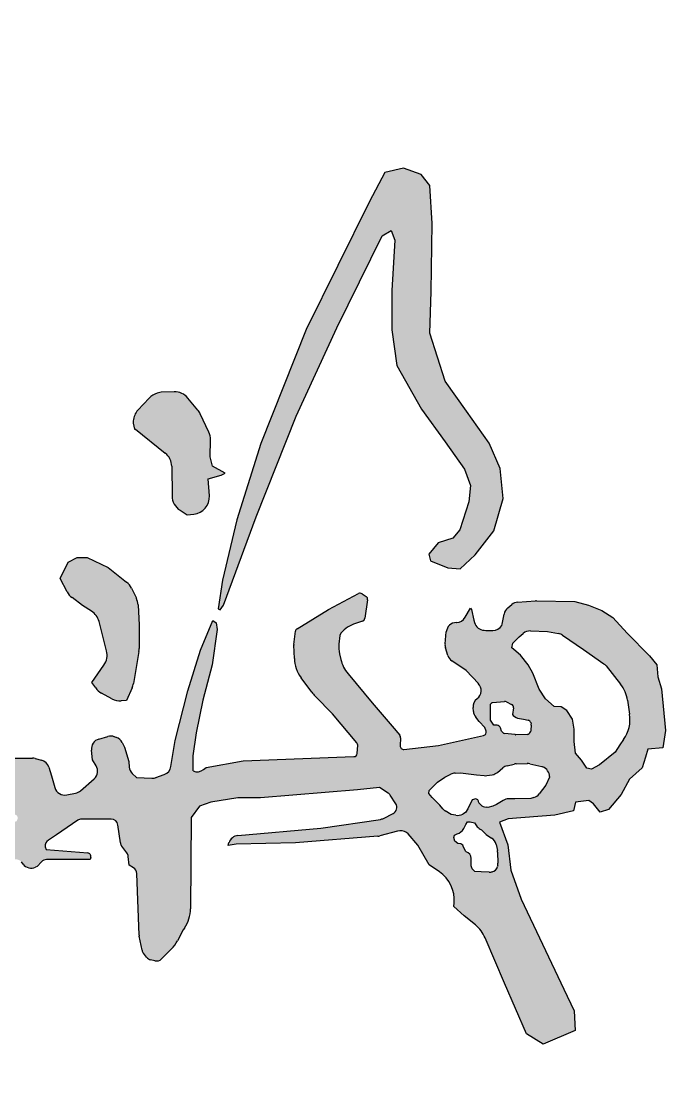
# Model space of a CAD drawing. Extents: x 4150464 to 4450492, y 483482 to 853422.
# Drawn here: x 4305419 to 4305816, y 840643 to 841300 of the extents above; entities that cross this region are included whole.
import ezdxf

# ---------------------------------------------------------------- set-up
doc = ezdxf.new("R2010")
doc.units = 0
doc.header["$LTSCALE"] = 1000
doc.header["$MEASUREMENT"] = 0
doc.layers.add('签名', color=7, linetype='Continuous')

msp = doc.modelspace()

# ---------------------------------------------------------------- hatches: boundary and pattern name
at = {"layer": '签名'}
h = msp.add_hatch(color=4, dxfattribs=at)
h.paths.add_polyline_path([(4305350.07, 841264.8), (4305363.62, 841262.98), (4305371.17, 841260.12), (4305377.43, 841256.74), (4305379.51, 841252.57), (4305380.03, 841247.63), (4305380.29, 841243.2), (4305380.29, 841242.16), (4305382.64, 841244.24), (4305386.02, 841249.45), (4305389.93, 841255.44), (4305388.37, 841262.2), (4305386.54, 841264.94, 0.161293), (4305376.01, 841273.16), (4305371.69, 841274.69), (4305355.02, 841279.64), (4305332.85, 841285.06, -0.055927), (4305328.4, 841286.69), (4305318.91, 841291.43, -0.036786), (4305316.23, 841293.03), (4305310.9, 841296.76, 0.116967), (4305301.78, 841300.37, 0.125161), (4305300.75, 841300.18), (4305295.27, 841297.67, 0.089225), (4305294.66, 841297.25, -0.045924), (4305294.95, 841297.49), (4305291.65, 841295.22, 0.195275), (4305290.77, 841293.89), (4305290.42, 841292.17, 0.293872), (4305291.26, 841290.03), (4305294.85, 841287.45), (4305298.49, 841286.15), (4305302.4, 841282.24), (4305303.73, 841272.94, 0.040442), (4305303.7, 841272.6, 0.74192), (4305307.59, 841271.42), (4305308.91, 841273.39), (4305314.64, 841275.22), (4305320.37, 841274.17), (4305324.8, 841271.05), (4305329.79, 841266.78, 0.146226), (4305330.9, 841266.29), (4305340.43, 841265.06)])
h.paths.add_polyline_path([(4305507.74, 841034.48, -0.224051), (4305511.7, 841026.33), (4305511.91, 841008.06, 0.252735), (4305516.81, 840999.24), (4305521.16, 840996.46), (4305525.34, 840996.87, 0.405395), (4305534.88, 841008.18), (4305534.15, 841018.66), (4305542.23, 841020.96), (4305544.54, 841022.12), (4305536.74, 841026.44), (4305535.3, 841032.21), (4305535.54, 841042.68, 0.116113), (4305534.53, 841047.45), (4305529.24, 841058.67, 0.062977), (4305527.81, 841060.92), (4305521.64, 841068.37, 0.230474), (4305513.17, 841072.21), (4305505.29, 841072), (4305502.79, 841071.34, 0.141943), (4305497.71, 841068.3), (4305490.89, 841060.97, 0.175293), (4305488.05, 841054.32), (4305487.98, 841052.97), (4305488.84, 841049.22), (4305489.42, 841049.22)])
h.paths.add_polyline_path([(4305490.95, 840941.04, 0.097987), (4305489.92, 840945.03), (4305486.92, 840951.28, 0.115547), (4305483.88, 840955.06), (4305472.53, 840963.91), (4305459.64, 840970.15), (4305453.49, 840970.26), (4305448, 840967.24), (4305443.01, 840957.26), (4305447.3, 840949.02, 0.112428), (4305450.35, 840945.43), (4305456.73, 840940.64), (4305462.33, 840937.08, -0.190711), (4305466.92, 840930.75), (4305471.57, 840912.6, -0.218827), (4305469.98, 840903.87), (4305462.55, 840893.28), (4305464.88, 840889.91, 0.115033), (4305468.46, 840886.67), (4305474.78, 840883.16, 0.14431), (4305480.65, 840881.85), (4305483.76, 840882.06), (4305487.35, 840889.94, 0.064737), (4305488.15, 840892.56), (4305491.51, 840912.34, 0.042109), (4305491.66, 840914.12), (4305491.66, 840928.59)])
h.paths.add_polyline_path([(4305391.75, 840688.09, 0.133698), (4305393.05, 840689.9), (4305395.35, 840696.05), (4305395.1, 840702.79), (4305395.1, 840705.36), (4305393.02, 840706.58), (4305388.36, 840706.82), (4305379.79, 840706.7), (4305375.83, 840707.08, -0.296761), (4305372.21, 840709.96), (4305371.33, 840712.58), (4305369.25, 840712.58), (4305367.32, 840709.59, -0.111035), (4305365.99, 840708.28), (4305363.25, 840706.58), (4305358.42, 840701.25, -0.159662), (4305356.13, 840699.94), (4305352.71, 840699.24), (4305344.14, 840699.97), (4305344.04, 840699.52), (4305343.85, 840695.41), (4305344.24, 840691.88), (4305347.18, 840688.75), (4305351.68, 840684.25), (4305354.23, 840684.44), (4305356.78, 840686.4), (4305358.93, 840685.62), (4305361.09, 840682.88), (4305361.87, 840678.57), (4305361.32, 840667.91, 0.22558), (4305362.72, 840664.54), (4305367.56, 840660.16), (4305369.71, 840660.55), (4305374.61, 840667.02), (4305380.33, 840672.16, 0.121444), (4305381.47, 840673.84), (4305384.2, 840681.2, -0.134274), (4305385.51, 840683.02)])
msp.add_hatch(color=4, dxfattribs=at).paths.add_polyline_path([(4305633.6, 841189.4), (4305594.5, 841110.6), (4305566.61, 841040.42), (4305551.86, 840993.29), (4305542.89, 840956.17), (4305540.33, 840938.56), (4305541.61, 840937.92), (4305543.51, 840940.72), (4305563.64, 840995.12), (4305588.3, 841057.19), (4305613.44, 841111.71), (4305641.3, 841168.3), (4305646.78, 841171.49), (4305649.06, 841165.56), (4305647.24, 841134.53), (4305647.24, 841110.34), (4305650.43, 841088.43), (4305665.51, 841061.5), (4305680.12, 841041.42), (4305692, 841024.53), (4305695.65, 841014.49), (4305694.74, 841004.45), (4305689.26, 840987.11), (4305684.87, 840982.15), (4305675.9, 840979.27), (4305670.14, 840972.23), (4305671.1, 840968.07), (4305681.69, 840963.86), (4305689.37, 840963.22), (4305698.66, 840971.87), (4305710.19, 840986.59), (4305715.96, 841006.43), (4305714.03, 841024.99), (4305707.31, 841040.67), (4305693.22, 841060.19), (4305680.08, 841078.76), (4305670.77, 841108.33), (4305671.41, 841133.93), (4305672.03, 841175.96), (4305670.75, 841199.32), (4305665.3, 841206.05), (4305654.42, 841209.89), (4305642.88, 841207.33)])
h = msp.add_hatch(color=4, dxfattribs=at)
h.paths.add_polyline_path([(4305587.9, 840924.7, -0.231178), (4305588.9, 840926.27), (4305608.21, 840938.15), (4305626.78, 840947.92, -0.274551), (4305628.95, 840947.81), (4305631.44, 840946.15, -0.290357), (4305632.36, 840944.07), (4305630.68, 840932.72, -0.282713), (4305629.25, 840931.01), (4305624.93, 840929.57, 0.12974), (4305615.86, 840923.63), (4305615.32, 840922.19), (4305614.61, 840916.84, 0.07073), (4305615.1, 840910.88), (4305615.89, 840907.41, 0.118418), (4305620.29, 840898.52), (4305635.15, 840880.7), (4305647.58, 840866.2), (4305652.22, 840860.64, -0.191696), (4305652.71, 840859.15), (4305652.4, 840854.23, 0.465128), (4305654.75, 840851.98), (4305676.07, 840854.3), (4305703.79, 840860.51, 0.44834), (4305705.33, 840863.28), (4305704.6, 840865.38), (4305701.11, 840869.12), (4305698.93, 840871.77, -0.157491), (4305697.49, 840875.41), (4305697.34, 840877.74, -0.24693), (4305699.75, 840883.15), (4305699.88, 840883.25, 0.440579), (4305700.57, 840892.63), (4305693.13, 840900.52), (4305684.26, 840906.5, -0.170294), (4305681.74, 840909.88), (4305680.3, 840914.46, -0.102372), (4305680.05, 840917.03), (4305680.83, 840924.42, -0.373734), (4305686.94, 840930.12), (4305687.08, 840930.13, 0.254103), (4305692.32, 840933.22), (4305695.69, 840939), (4305696.39, 840938.11), (4305697.84, 840931.59), (4305698.21, 840930.13, 0.331647), (4305704.12, 840925.31), (4305705.11, 840925.27), (4305709.48, 840925.27, 0.263355), (4305714.95, 840928.36), (4305715.33, 840929.01), (4305716.42, 840935.32, -0.184975), (4305718.74, 840939.25), (4305721.29, 840941.26, -0.149598), (4305724.76, 840942.61), (4305736.04, 840943.46), (4305759.98, 840942.97), (4305768.46, 840940.72), (4305776.69, 840937.48), (4305783.43, 840933.25), (4305792.16, 840923.53), (4305805.97, 840909.55), (4305810.46, 840904.07), (4305811.2, 840896.59), (4305813.45, 840889.36), (4305815.95, 840863.64), (4305814.2, 840852.92), (4305804.97, 840852.17), (4305803.48, 840847.19), (4305801.48, 840840.71), (4305793.75, 840833.73), (4305788.51, 840824.26), (4305780.78, 840815.04), (4305775.54, 840813.29), (4305771.55, 840818.53), (4305768.56, 840820.52), (4305760.33, 840819.53), (4305759.25, 840814.22), (4305747.78, 840811.48), (4305718.84, 840809.23), (4305713.61, 840807.24), (4305718.66, 840793.1), (4305720.65, 840777.55), (4305726.99, 840759.75), (4305753.16, 840704.27), (4305759.54, 840690.88), (4305760.18, 840678.77), (4305740.4, 840670.47), (4305730.18, 840676.85), (4305716.78, 840708.1), (4305704.78, 840735.9, 0.119239), (4305698.77, 840743.89), (4305691.89, 840749.55), (4305685.51, 840755.29), (4305685.68, 840757.51, 0.267055), (4305676.57, 840776.63), (4305670.34, 840780.94), (4305663.31, 840792.98), (4305657.29, 840800), (4305656.24, 840800.74, 0.225942), (4305650.85, 840801.7), (4305639.8, 840798.66, -0.047725), (4305638.61, 840798.45), (4305588.02, 840794.48), (4305551.35, 840793.62), (4305546.45, 840792.88), (4305546.98, 840794.56, -0.302854), (4305552.5, 840798.98), (4305603.58, 840803.51), (4305640.21, 840808.88, 0.079622), (4305642.14, 840809.48), (4305648.01, 840812.42, 0.447831), (4305649.67, 840818.54), (4305646.22, 840823.84, 0.101957), (4305645.01, 840825.06), (4305639.72, 840828.59), (4305626.17, 840827.08), (4305566.43, 840822.07), (4305552.38, 840822.07), (4305535.81, 840819.56), (4305528.78, 840817.05), (4305523.76, 840810.03), (4305523.31, 840753.88, -0.1506), (4305519.53, 840741.95), (4305518.74, 840740.81), (4305515.23, 840734.13, -0.07539), (4305511.45, 840729.01), (4305505.35, 840722.92, -0.258442), (4305501.39, 840721.78), (4305498.63, 840722.42, -0.172364), (4305496.23, 840723.95), (4305494.26, 840726.48, -0.116492), (4305493.45, 840728.25), (4305491.64, 840737.3), (4305490.22, 840775.59, 0.257654), (4305488.1, 840779.11), (4305485.5, 840780.61), (4305484.92, 840786.11, 0.137932), (4305484.07, 840788.25), (4305480.91, 840792.38, -0.130882), (4305480.07, 840794.4), (4305478.6, 840805.42, 0.375873), (4305474.39, 840809.1), (4305456.21, 840809.1, 0.153785), (4305453.78, 840808.34), (4305440.79, 840799.26), (4305435.77, 840796.15, 0.298099), (4305433.8, 840791.93), (4305434.38, 840790.3), (4305459.96, 840788.18, -0.449386), (4305461.87, 840785.64), (4305461.56, 840784.13), (4305434.57, 840784.13, 0.210128), (4305431.44, 840782.76), (4305428.83, 840779.91), (4305427.7, 840779.42, -0.340919), (4305420.15, 840781.31), (4305419.08, 840782.66, 0.210758), (4305416.05, 840784.27), (4305410.74, 840784.64, -0.201903), (4305406.33, 840786.88), (4305402.61, 840791.28, -0.259318), (4305401.4, 840797.35), (4305401.98, 840799.14, -0.264412), (4305409.72, 840806.23), (4305416.16, 840807.7), (4305416.67, 840808.85, 0.42547), (4305415.51, 840811.68), (4305412.97, 840812.7, 0.080244), (4305408.39, 840813.34), (4305398.2, 840812.97), (4305338.94, 840812.29), (4305292.48, 840808.42), (4305271.57, 840807.09, 0.145884), (4305269.29, 840806.25), (4305239.25, 840783.75), (4305214.61, 840767.22), (4305184.33, 840744.36), (4305144.56, 840717.27), (4305132.37, 840707.87, 0.151784), (4305130.2, 840704.78), (4305129.07, 840701.29), (4305129.07, 840698.44, 0.121298), (4305129.8, 840695.48), (4305131.63, 840693.38), (4305135.22, 840692.46), (4305139, 840692.54, 0.108689), (4305147.87, 840694.71), (4305153.86, 840697.64), (4305197.5, 840717.67), (4305250.1, 840741.74), (4305294.83, 840759.91), (4305313.51, 840763.84), (4305341.53, 840765.32), (4305348.28, 840764.96, -0.148728), (4305352.93, 840763.27), (4305357.12, 840760.13, -0.11645), (4305359.63, 840757.14), (4305362.66, 840751.07), (4305353.16, 840749.61, 0.187953), (4305347.81, 840746.52), (4305337.22, 840733.29, 0.102525), (4305335.66, 840730.22), (4305333.17, 840721.11), (4305321.91, 840721.11, 0.144191), (4305317.3, 840719.75), (4305265.34, 840686.24), (4305216.13, 840657.32, 0.063491), (4305214.43, 840656), (4305205.36, 840646.94, -0.080592), (4305203.15, 840645.35), (4305200.31, 840643.93, -0.178905), (4305194.45, 840643.29), (4305192.26, 840646.86), (4305189.89, 840653.88, -0.27945), (4305191.67, 840662.51), (4305194.55, 840665.61), (4305208.1, 840669.67, 0.073381), (4305210.34, 840670.72), (4305276.15, 840714.23), (4305299.29, 840730.28, 0.06755), (4305300.97, 840731.82), (4305304.47, 840736.01), (4305304.67, 840737.17, 0.305341), (4305297.99, 840740.46), (4305295.32, 840740.27), (4305251.08, 840720.62), (4305173.31, 840687.17), (4305150.83, 840678.63, -0.052637), (4305146.51, 840677.49), (4305133.4, 840675.48, -0.090596), (4305125.76, 840675.69), (4305116.9, 840677.57, -0.085038), (4305110.23, 840680.22), (4305106.53, 840682.49, -0.181064), (4305103.77, 840686), (4305102.12, 840691.23, -0.147202), (4305102.07, 840694.91), (4305104.1, 840702.02, -0.109427), (4305105.42, 840704.44), (4305116.87, 840717.65, -0.048018), (4305117.76, 840718.49), (4305153.65, 840746.6), (4305184.61, 840767.72), (4305194.23, 840775.32, 0.298156), (4305195.7, 840779.74), (4305193.95, 840786.38), (4305190.51, 840790.31), (4305178.72, 840791.29), (4305046.86, 840775.11), (4304974, 840767.24), (4304813.99, 840754.2, -0.291644), (4304809.96, 840756.33), (4304799.01, 840775.59), (4304799.01, 840777.17, -0.383842), (4304802.81, 840781.39), (4304827.02, 840783.94), (4305013.32, 840792.29), (4305141.24, 840806.09), (4305186.96, 840809.52), (4305188.78, 840814.46), (4305187.4, 840833.06), (4305179.33, 840857.25), (4305171.91, 840866.52), (4305161.48, 840880.24, -0.101619), (4305159.63, 840884.09), (4305158.25, 840889.58, -0.109256), (4305158.13, 840894.17), (4305159.55, 840901.57, -0.280752), (4305166.99, 840909.75), (4305168.66, 840910.24, -0.126758), (4305173.96, 840910.42), (4305179.13, 840909.27, -0.15474), (4305184.69, 840906.05), (4305193.61, 840896.24, -0.081557), (4305195.49, 840893.35), (4305198.31, 840886.9, -0.093443), (4305199.2, 840883.06), (4305199.74, 840869.61), (4305204.06, 840844.28), (4305210.41, 840818.91, 0.390931), (4305215.23, 840815.75), (4305234.37, 840818.94), (4305249.74, 840826.9, 0.171134), (4305251.67, 840828.96), (4305257.87, 840843.04), (4305276.42, 840871.47), (4305285.25, 840889.11, 0.116513), (4305285.7, 840891.01), (4305285.7, 840903.92, 0.107138), (4305285.32, 840905.68), (4305283.6, 840909.46, 0.523435), (4305276.73, 840910.7), (4305269.72, 840903.71, -0.18265), (4305266.99, 840902.47), (4305258.66, 840901.95, -0.340063), (4305254.36, 840904.85), (4305253.17, 840908.42, 0.294066), (4305249.58, 840911.3), (4305246.3, 840911.65, 0.133568), (4305235.29, 840909.86), (4305233.75, 840909.16), (4305224.34, 840903.94, 0.220074), (4305222.23, 840901.06), (4305220.28, 840891.3, -0.080659), (4305219.8, 840890.03), (4305212.72, 840877.65), (4305211.03, 840879, -0.201849), (4305209.45, 840881.9), (4305207.26, 840903.76, -0.240558), (4305207.97, 840905.56), (4305217.57, 840914.09, 0.21433), (4305218.29, 840915.68), (4305218.29, 840918.37, 0.280337), (4305217.14, 840920.26), (4305183.66, 840937.59), (4305160.05, 840951.97, 0.156534), (4305156.26, 840952.89), (4305146.56, 840952.17, -0.46076), (4305142.01, 840956.76), (4305143.1, 840969.94, -0.064651), (4305145.4, 840980.64), (4305152.24, 841006.87), (4305161.98, 841044.3), (4305173.46, 841089.41), (4305175.7, 841101.08), (4305162.67, 841099.78, -0.064936), (4305151.68, 841100.11), (4305141.39, 841101.77, -0.080775), (4305134.92, 841103.92), (4305130.2, 841106.39, -0.135752), (4305121.93, 841114.13), (4305121.69, 841114.52, -0.154043), (4305118.61, 841126.93), (4305118.73, 841128.94, -0.136703), (4305119.48, 841131.1), (4305124.37, 841138.16), (4305125.53, 841138.45, -0.279334), (4305129.74, 841137.17), (4305138.73, 841127.16), (4305151.49, 841120.99), (4305164.02, 841118.48, 0.141167), (4305175.74, 841119.46), (4305178.18, 841121.21), (4305181.08, 841125.39, 0.122029), (4305181.53, 841127.39), (4305180.86, 841158.14, 0.13949), (4305177.43, 841169.25), (4305172.91, 841176.21), (4305169.55, 841179.78, 0.109197), (4305161.97, 841184.94), (4305156.03, 841187.32, -0.674227), (4305159.83, 841207.29), (4305166.57, 841206.98, -0.092395), (4305176.07, 841203.89), (4305183.18, 841199.87, -0.067551), (4305187.72, 841196.41), (4305197.63, 841186.51), (4305198.09, 841185.89, -0.157847), (4305202.2, 841173.46), (4305202.55, 841123.59, 0.507739), (4305205.33, 841121.59), (4305222.74, 841127.27), (4305262.27, 841137.56), (4305265.78, 841138.88, 0.285141), (4305279.43, 841156.64), (4305279.71, 841159.43), (4305273.34, 841172.15), (4305273.18, 841175, -0.404917), (4305278.96, 841181.72), (4305283.72, 841182.15, -0.059906), (4305285.25, 841182.11), (4305292.21, 841181.06, -0.217925), (4305296.66, 841178.16), (4305300.58, 841171.96, -0.127757), (4305301.56, 841168.9), (4305302, 841161.02), (4305302.25, 841159.12, 0.45192), (4305310.21, 841153.81), (4305322.33, 841157.04, 0.061267), (4305327.14, 841158.98), (4305335.82, 841163.78, -0.126968), (4305346.1, 841166.43), (4305378.98, 841166.43, 0.329734), (4305381.01, 841167.94), (4305385.08, 841181.24), (4305390.08, 841167.4, 0.229531), (4305391.41, 841166.11), (4305393.57, 841165.39, -0.382276), (4305394.98, 841162.93), (4305393.09, 841154.15, -0.203047), (4305392.14, 841152.79), (4305386.32, 841149.15), (4305375.2, 841142.98), (4305359.55, 841137.63), (4305337.73, 841133.52), (4305327.03, 841133.52), (4305317.92, 841133.84, 0.112418), (4305313.28, 841132.96), (4305310.33, 841131.67, 0.326044), (4305309.07, 841129.51), (4305310.95, 841111.15), (4305309.71, 841103.34), (4305306.81, 841098.6, 0.328096), (4305307.24, 841093.58), (4305310.95, 841089.35), (4305320.38, 841055.14, 0.053255), (4305320.72, 841054.3), (4305335.65, 841025.75), (4305347.51, 841006.66), (4305357.59, 840990.92, 0.098742), (4305358.74, 840989.73), (4305373.19, 840979.68), (4305395.79, 840959.15, 0.218816), (4305399.17, 840958.08), (4305400.8, 840958.28, -0.291918), (4305404.93, 840956.32), (4305406.05, 840954.53, -0.158896), (4305406.68, 840951.97), (4305406.12, 840944.14), (4305411.39, 840946.12), (4305400.86, 840934.93), (4305400.41, 840932.27, -0.240188), (4305394.68, 840924.51), (4305390.71, 840924), (4305371.47, 840924), (4305343.3, 840921.69), (4305327.13, 840921.23), (4305320.67, 840919.38), (4305319.27, 840907.73), (4305310.95, 840892.51), (4305300.33, 840879.58), (4305297.1, 840873.59), (4305291.67, 840861.58, -0.059303), (4305289.08, 840857.29), (4305280.23, 840845.92, 0.096023), (4305276.57, 840838.71), (4305274.93, 840832.98), (4305277.24, 840829.75), (4305283.71, 840828.36), (4305326.07, 840834.42), (4305345.78, 840836.16, 0.368288), (4305351.57, 840842.05), (4305351.64, 840842.99, -0.287337), (4305355.63, 840848.45), (4305357.75, 840849.3, -0.1299), (4305360.98, 840849.69), (4305380.11, 840847.07), (4305398.76, 840846.55), (4305425.95, 840846.55, -0.061275), (4305427.49, 840846.36), (4305431.48, 840845.36, -0.265952), (4305436.05, 840840.98), (4305437.61, 840835.68), (4305439.75, 840828.43, 0.385739), (4305447.05, 840823.97), (4305452.47, 840825, 0.134429), (4305455.5, 840826.48), (4305463.89, 840833.88, 0.361907), (4305465.14, 840841.94), (4305463, 840845.51), (4305462.29, 840851.5, -0.367837), (4305466.87, 840858.38), (4305472.41, 840859.96, -0.157947), (4305476.33, 840859.82), (4305477.7, 840859.32, -0.191883), (4305481.23, 840856.18), (4305482.68, 840853.28), (4305485.27, 840844.48), (4305485.58, 840841.08, 0.175535), (4305487.42, 840837.15), (4305489.93, 840834.64), (4305499.52, 840834.19, 0.100406), (4305502.02, 840834.57), (4305507.14, 840836.46, 0.271742), (4305511.24, 840841.44), (4305513.76, 840857.42), (4305521.53, 840887.96), (4305529.47, 840913.09), (4305537.07, 840931.44), (4305539.14, 840929.88), (4305539.66, 840925.74), (4305536.55, 840904), (4305530.86, 840882.26), (4305526.71, 840862.08), (4305524.64, 840848.1), (4305524.64, 840838.79, 0.280775), (4305531.23, 840839.54), (4305532.93, 840840.85), (4305555.72, 840845), (4305623.91, 840847.5, 0.384258), (4305625.95, 840849.48), (4305626.29, 840854.49, 0.192772), (4305625.8, 840855.99), (4305610.8, 840873.97), (4305600.04, 840884.73, -0.038185), (4305597.93, 840887.18), (4305591.37, 840896.12, -0.150784), (4305587.27, 840907.95), (4305586.98, 840916.41)])
h.paths.add_polyline_path([(4305281.56, 841121.28), (4305283.06, 841114.36), (4305281.95, 841087.65), (4305274.25, 841043.03), (4305263.47, 841002.25), (4305248.84, 840960.71), (4305235.75, 840940.71), (4305218.04, 840949.94), (4305199.56, 840958.4), (4305168.01, 840972.11, -0.411776), (4305165.79, 840977.67), (4305174.92, 840999.18), (4305183.39, 841025.34), (4305193.4, 841063.8), (4305198.02, 841086.11), (4305203.41, 841099.19), (4305209.03, 841101.13), (4305228.9, 841105.04), (4305247.55, 841112.86), (4305264.1, 841118.27), (4305277.64, 841121.88)], flags=16)
h.paths.add_polyline_path([(4305302.08, 841072.19), (4305303.94, 841071.66), (4305307.65, 841065.03), (4305310.57, 841049.38), (4305322.26, 841022.58), (4305338.58, 840987.98, 0.039662), (4305339.41, 840986.52), (4305350.35, 840970.51), (4305360.44, 840952.47), (4305365.48, 840943.71), (4305363.62, 840941.86), (4305346.9, 840941.06), (4305326.54, 840938.89), (4305287.33, 840942.07, 0.081589), (4305285.96, 840941.95), (4305273.34, 840938.8, 0.183834), (4305270.86, 840937.07), (4305269.34, 840934.85, -0.12786), (4305265.32, 840931.34), (4305259.82, 840928.59), (4305254.51, 840930.45), (4305253.82, 840934.96), (4305254.36, 840941.43), (4305261.38, 840956.54), (4305271.64, 840975.96), (4305281.36, 840998.08), (4305290.54, 841021.81), (4305297.01, 841048.25), (4305298.63, 841069.83), (4305299.69, 841071.92)], flags=16)
h.paths.add_polyline_path([(4305721.82, 840917.48), (4305725.7, 840921.29), (4305728.15, 840923.41, -0.191823), (4305732.6, 840924.96), (4305743.18, 840924.49), (4305749.99, 840923.28, -0.10674), (4305752.48, 840922.26), (4305765.33, 840913.43), (4305777.95, 840904.65, -0.07439), (4305779.33, 840903.36), (4305788.14, 840892.15, -0.129106), (4305792.44, 840882.25), (4305793.76, 840873.66, -0.195793), (4305790.05, 840858.07), (4305787.77, 840854.89), (4305784.86, 840850.24), (4305775.24, 840842.37), (4305770.29, 840839.75), (4305767.37, 840840.33), (4305764.17, 840845.28), (4305760.38, 840849.65), (4305759.5, 840856.93), (4305759.5, 840864.5), (4305758.63, 840870.62), (4305755.13, 840875.86), (4305751.63, 840878.19), (4305747.26, 840878.48), (4305742.02, 840883.14), (4305737.94, 840888.97), (4305734.15, 840898.87), (4305731.23, 840904.11), (4305726.57, 840909.93), (4305722.49, 840913.43), (4305721.28, 840914.59)], flags=16)
h.paths.add_polyline_path([(4305708.11, 840879.77), (4305709.01, 840880.85), (4305709.19, 840880.85), (4305717.3, 840881.57), (4305721, 840879.72, -0.319194), (4305722.16, 840877.55), (4305721.63, 840873.46), (4305722.1, 840872.95, 0.170609), (4305725.83, 840870.96), (4305728.3, 840870.58), (4305731.23, 840869.94, -0.270894), (4305732.81, 840868.49), (4305733.17, 840867.33), (4305732.81, 840863.91), (4305732.6, 840862.88, -0.35173), (4305730.56, 840861.18), (4305723.43, 840861.03), (4305716.67, 840861.83, -0.28734), (4305714.91, 840863.24), (4305714.24, 840865.17, 0.155831), (4305713.47, 840866.2, 0.184917), (4305712.09, 840866.84), (4305710.09, 840866.97), (4305708.11, 840870.04), (4305708.11, 840875.26)], flags=16)
h.paths.add_polyline_path([(4305670.35, 840826.56), (4305675.4, 840831.83), (4305679.98, 840834.81), (4305683.55, 840836.67, -0.109091), (4305686.2, 840837.39), (4305689.61, 840837.55), (4305699.46, 840836.41), (4305704.08, 840835.83, 0.069308), (4305705.84, 840835.86), (4305709.18, 840836.37, 0.13629), (4305712.29, 840837.77), (4305715.67, 840840.59, -0.117467), (4305718.32, 840841.9), (4305722.68, 840842.91, -0.049761), (4305723.94, 840843.07), (4305730.75, 840843.26, -0.063156), (4305732.34, 840843.1), (4305739.58, 840841.45), (4305740.29, 840841.18, -0.311276), (4305744.39, 840835.22), (4305744.39, 840834.81), (4305742.1, 840830), (4305738.1, 840824.61, -0.162986), (4305734.78, 840822.29), (4305732.93, 840821.75), (4305723.07, 840821.52), (4305719.17, 840821.52, 0.140475), (4305715.79, 840820.55), (4305711.84, 840818.09), (4305709.55, 840816.94), (4305706.34, 840816.25), (4305705.36, 840816.38, -0.312011), (4305700.17, 840820.84), (4305699.11, 840821.59), (4305696.71, 840820.83), (4305694.19, 840815.34), (4305692.59, 840813.05), (4305690.92, 840812.11, -0.174687), (4305686.66, 840811.4), (4305683.88, 840811.9), (4305680.2, 840814.11, -0.082204), (4305678.61, 840815.45), (4305676.77, 840817.63), (4305672.19, 840822.44), (4305670.12, 840824.73)], flags=16)
h.paths.add_polyline_path([(4305685.92, 840799.11), (4305687.47, 840799.95, 0.21493), (4305691.57, 840803.21), (4305692.81, 840805.65), (4305693.81, 840807.43), (4305695.5, 840807.43), (4305698.28, 840806.84), (4305699.45, 840804.98, 0.120194), (4305701.61, 840802.87), (4305702.46, 840802.37), (4305705.44, 840799.58), (4305708.77, 840797.4, -0.198061), (4305711.51, 840793.38), (4305712.4, 840789.15), (4305712.67, 840781.83, -0.06461), (4305712.52, 840780.2), (4305712.43, 840779.79, -0.302829), (4305709.02, 840776.54), (4305708.49, 840776.45, -0.052243), (4305707.16, 840776.36), (4305702.26, 840776.53), (4305698.38, 840776.83), (4305696.79, 840778.42), (4305696.19, 840780.21), (4305696.09, 840784.41, 0.37754), (4305692.92, 840789.04), (4305691.52, 840791.74), (4305691.02, 840792.93), (4305689.73, 840793.72), (4305687.84, 840794.12), (4305686.05, 840795.51), (4305685.56, 840797.8)], flags=16)

# ---------------------------------------------------------------- linework, layer by layer
at = {"layer": '签名', "color": 4}
for p, q in [((4305654.42, 841209.89, -1062.25), (4305642.88, 841207.33, -1062.25)), ((4305665.3, 841206.05, -1062.25), (4305654.42, 841209.89, -1062.25)), ((4305642.88, 841207.33, -1062.25), (4305633.6, 841189.4, -1062.25)), ((4305670.75, 841199.32, -1062.25), (4305665.3, 841206.05, -1062.25)), ((4305672.03, 841175.96, -1062.25), (4305670.75, 841199.32, -1062.25)), ((4305633.6, 841189.4, -1062.25), (4305594.5, 841110.6, -1062.25)), ((4305641.3, 841168.3, -1062.25), (4305646.78, 841171.49, -1062.25)), ((4305646.78, 841171.49, -1062.25), (4305649.06, 841165.56, -1062.25)), ((4305671.41, 841133.93, -1062.25), (4305672.03, 841175.96, -1062.25)), ((4305613.44, 841111.71, -1062.25), (4305641.3, 841168.3, -1062.25)), ((4305649.06, 841165.56, -1062.25), (4305647.24, 841134.53, -1062.25)), ((4305647.24, 841134.53, -1062.25), (4305647.24, 841110.34, -1062.25)), ((4305670.77, 841108.33, -1062.25), (4305671.41, 841133.93, -1062.25)), ((4305588.3, 841057.19, -1062.25), (4305613.44, 841111.71, -1062.25)), ((4305594.5, 841110.6, -1062.25), (4305566.61, 841040.42, -1062.25)), ((4305647.24, 841110.34, -1062.25), (4305650.43, 841088.43, -1062.25)), ((4305680.08, 841078.76, -1062.25), (4305670.77, 841108.33, -1062.25)), ((4305650.43, 841088.43, -1062.25), (4305665.51, 841061.5, -1062.25)), ((4305693.22, 841060.19, -1062.25), (4305680.08, 841078.76, -1062.25)), ((4305505.29, 841072, -1062.25), (4305502.79, 841071.34, -1062.25)), ((4305513.17, 841072.21, -1062.25), (4305505.29, 841072, -1062.25)), ((4305497.71, 841068.3, -1062.25), (4305490.89, 841060.97, -1062.25)), ((4305527.81, 841060.92, -1062.25), (4305521.64, 841068.37, -1062.25)), ((4305534.53, 841047.45, -1062.25), (4305529.24, 841058.67, -1062.25)), ((4305665.51, 841061.5, -1062.25), (4305680.12, 841041.42, -1062.25)), ((4305707.31, 841040.67, -1062.25), (4305693.22, 841060.19, -1062.25)), ((4305488.05, 841054.32, -1062.25), (4305487.98, 841052.97, -1062.25)), ((4305487.98, 841052.97, -1062.25), (4305488.84, 841049.22, -1062.25)), ((4305563.64, 840995.12, -1062.25), (4305588.3, 841057.19, -1062.25)), ((4305488.84, 841049.22, -1062.25), (4305489.42, 841049.22, -1062.25)), ((4305489.42, 841049.22, -1062.25), (4305507.74, 841034.48, -1062.25)), ((4305535.3, 841032.21, -1062.25), (4305535.54, 841042.68, -1062.25)), ((4305566.61, 841040.42, -1062.25), (4305551.86, 840993.29, -1062.25)), ((4305680.12, 841041.42, -1062.25), (4305692, 841024.53, -1062.25)), ((4305714.03, 841024.99, -1062.25), (4305707.31, 841040.67, -1062.25)), ((4305536.74, 841026.44, -1062.25), (4305535.3, 841032.21, -1062.25)), ((4305511.7, 841026.33, -1062.25), (4305511.91, 841008.06, -1062.25)), ((4305544.54, 841022.12, -1062.25), (4305536.74, 841026.44, -1062.25)), ((4305534.15, 841018.66, -1062.25), (4305542.23, 841020.96, -1062.25)), ((4305542.23, 841020.96, -1062.25), (4305544.54, 841022.12, -1062.25)), ((4305692, 841024.53, -1062.25), (4305695.65, 841014.49, -1062.25)), ((4305715.96, 841006.43, -1062.25), (4305714.03, 841024.99, -1062.25)), ((4305534.88, 841008.18, -1062.25), (4305534.15, 841018.66, -1062.25)), ((4305695.65, 841014.49, -1062.25), (4305694.74, 841004.45, -1062.25)), ((4305710.19, 840986.59, -1062.25), (4305715.96, 841006.43, -1062.25)), ((4305694.74, 841004.45, -1062.25), (4305689.26, 840987.11, -1062.25)), ((4305516.81, 840999.24, -1062.25), (4305521.16, 840996.46, -1062.25)), ((4305521.16, 840996.46, -1062.25), (4305525.34, 840996.87, -1062.25)), ((4305551.86, 840993.29, -1062.25), (4305542.89, 840956.17, -1062.25)), ((4305543.51, 840940.72, -1062.25), (4305563.64, 840995.12, -1062.25)), ((4305689.26, 840987.11, -1062.25), (4305684.87, 840982.15, -1062.25)), ((4305698.66, 840971.87, -1062.25), (4305710.19, 840986.59, -1062.25)), ((4305684.87, 840982.15, -1062.25), (4305675.9, 840979.27, -1062.25)), ((4305675.9, 840979.27, -1062.25), (4305670.14, 840972.23, -1062.25)), ((4305443.01, 840957.26, -1062.25), (4305448, 840967.24, -1062.25)), ((4305448, 840967.24, -1062.25), (4305453.49, 840970.26, -1062.25)), ((4305453.49, 840970.26, -1062.25), (4305459.64, 840970.15, -1062.25)), ((4305459.64, 840970.15, -1062.25), (4305472.53, 840963.91, -1062.25)), ((4305670.14, 840972.23, -1062.25), (4305671.1, 840968.07, -1062.25)), ((4305671.1, 840968.07, -1062.25), (4305681.69, 840963.86, -1062.25)), ((4305689.37, 840963.22, -1062.25), (4305698.66, 840971.87, -1062.25)), ((4305472.53, 840963.91, -1062.25), (4305483.88, 840955.06, -1062.25)), ((4305681.69, 840963.86, -1062.25), (4305689.37, 840963.22, -1062.25)), ((4305447.3, 840949.02, -1062.25), (4305443.01, 840957.26, -1062.25)), ((4305542.89, 840956.17, -1062.25), (4305540.33, 840938.56, -1062.25)), ((4305486.92, 840951.28, -1062.25), (4305489.92, 840945.03, -1062.25)), ((4305608.21, 840938.15, -1062.25), (4305626.78, 840947.92, -1062.25)), ((4305628.95, 840947.81, -1062.25), (4305631.44, 840946.15, -1062.25)), ((4305456.73, 840940.64, -1062.25), (4305450.35, 840945.43, -1062.25)), ((4305462.33, 840937.08, -1062.25), (4305456.73, 840940.64, -1062.25)), ((4305490.95, 840941.04, -1062.25), (4305491.66, 840928.59, -1062.25)), ((4305541.61, 840937.92, -1062.25), (4305543.51, 840940.72, -1062.25)), ((4305632.36, 840944.07, -1062.25), (4305630.68, 840932.72, -1062.25)), ((4305718.74, 840939.25, -1062.25), (4305721.29, 840941.26, -1062.25)), ((4305724.76, 840942.61, -1062.25), (4305735.73, 840943.44, -1062.25)), ((4305736.34, 840943.46, -1062.25), (4305759.98, 840942.97, -1062.25)), ((4305759.98, 840942.97, -1062.25), (4305768.46, 840940.72, -1062.25)), ((4305768.46, 840940.72, -1062.25), (4305776.69, 840937.48, -1062.25)), ((4305540.33, 840938.56, -1062.25), (4305541.61, 840937.92, -1062.25)), ((4305588.9, 840926.27, -1062.25), (4305608.21, 840938.15, -1062.25)), ((4305692.4, 840933.35, -1062.25), (4305695.69, 840939, -1062.25)), ((4305695.69, 840939, -1062.25), (4305696.39, 840938.11, -1062.25)), ((4305696.39, 840938.11, -1062.25), (4305697.84, 840931.59, -1062.25)), ((4305715.33, 840929.01, -1062.25), (4305716.42, 840935.32, -1062.25)), ((4305776.69, 840937.48, -1062.25), (4305783.43, 840933.25, -1062.25)), ((4305471.57, 840912.6, -1062.25), (4305466.92, 840930.75, -1062.25)), ((4305491.66, 840928.59, -1062.25), (4305491.66, 840914.12, -1062.25)), ((4305529.47, 840913.09, -1062.25), (4305537.07, 840931.44, -1062.25)), ((4305537.07, 840931.44, -1062.25), (4305539.14, 840929.88, -1062.25)), ((4305539.14, 840929.88, -1062.25), (4305539.66, 840925.74, -1062.25)), ((4305629.25, 840931.01, -1062.25), (4305624.93, 840929.57, -1062.25)), ((4305686.94, 840930.12, -1062.25), (4305687.08, 840930.13, -1062.25)), ((4305697.84, 840931.59, -1062.25), (4305698.21, 840930.13, -1062.25)), ((4305714.95, 840928.36, -1062.25), (4305715.33, 840929.01, -1062.25)), ((4305783.43, 840933.25, -1062.25), (4305792.16, 840923.53, -1062.25)), ((4305539.66, 840925.74, -1062.25), (4305536.55, 840904, -1062.25)), ((4305586.99, 840916.57, -1062.25), (4305587.9, 840924.7, -1062.25)), ((4305615.32, 840922.19, -1062.25), (4305614.61, 840916.84, -1062.25)), ((4305615.86, 840923.63, -1062.25), (4305615.32, 840922.19, -1062.25)), ((4305680.05, 840917.03, -1062.25), (4305680.83, 840924.42, -1062.25)), ((4305704.12, 840925.31, -1062.25), (4305705.11, 840925.27, -1062.25)), ((4305705.11, 840925.27, -1062.25), (4305709.48, 840925.27, -1062.25)), ((4305721.82, 840917.48, -1062.25), (4305725.7, 840921.29, -1062.25)), ((4305725.7, 840921.29, -1062.25), (4305728.15, 840923.41, -1062.25)), ((4305732.6, 840924.96, -1062.25), (4305743.18, 840924.49, -1062.25)), ((4305743.18, 840924.49, -1062.25), (4305749.99, 840923.28, -1062.25)), ((4305752.48, 840922.26, -1062.25), (4305765.33, 840913.43, -1062.25)), ((4305792.16, 840923.53, -1062.25), (4305805.97, 840909.55, -1062.25)), ((4305587.27, 840907.95, -1062.25), (4305586.98, 840916.26, -1062.25)), ((4305681.74, 840909.88, -1062.25), (4305680.3, 840914.46, -1062.25)), ((4305721.28, 840914.59, -1062.25), (4305721.82, 840917.48, -1062.25)), ((4305722.49, 840913.43, -1062.25), (4305721.28, 840914.59, -1062.25)), ((4305491.51, 840912.34, -1062.25), (4305488.15, 840892.56, -1062.25)), ((4305521.53, 840887.96, -1062.25), (4305529.47, 840913.09, -1062.25)), ((4305529.47, 840913.09, -1062.25), (4305529.47, 840913.09, -1062.25)), ((4305615.1, 840910.88, -1062.25), (4305615.89, 840907.41, -1062.25)), ((4305726.57, 840909.93, -1062.25), (4305722.49, 840913.43, -1062.25)), ((4305731.23, 840904.11, -1062.25), (4305726.57, 840909.93, -1062.25)), ((4305765.33, 840913.43, -1062.25), (4305777.95, 840904.65, -1062.25)), ((4305805.97, 840909.55, -1062.25), (4305810.46, 840904.07, -1062.25)), ((4305462.55, 840893.28, -1062.25), (4305469.98, 840903.87, -1062.25)), ((4305536.55, 840904, -1062.25), (4305530.86, 840882.26, -1062.25)), ((4305693.13, 840900.52, -1062.25), (4305684.26, 840906.5, -1062.25)), ((4305734.15, 840898.87, -1062.25), (4305731.23, 840904.11, -1062.25)), ((4305779.33, 840903.36, -1062.25), (4305788.14, 840892.15, -1062.25)), ((4305810.46, 840904.07, -1062.25), (4305811.2, 840896.59, -1062.25)), ((4305597.93, 840887.18, -1062.25), (4305591.37, 840896.12, -1062.25)), ((4305620.29, 840898.52, -1062.25), (4305635.15, 840880.7, -1062.25)), ((4305700.57, 840892.63, -1062.25), (4305693.13, 840900.52, -1062.25)), ((4305737.94, 840888.97, -1062.25), (4305734.15, 840898.87, -1062.25)), ((4305811.2, 840896.59, -1062.25), (4305813.45, 840889.36, -1062.25)), ((4305464.88, 840889.91, -1062.25), (4305462.55, 840893.28, -1062.25)), ((4305487.35, 840889.94, -1062.25), (4305483.76, 840882.06, -1062.25)), ((4305513.76, 840857.42, -1062.25), (4305521.53, 840887.96, -1062.25)), ((4305742.02, 840883.14, -1062.25), (4305737.94, 840888.97, -1062.25)), ((4305813.45, 840889.36, -1062.25), (4305815.95, 840863.64, -1062.25)), ((4305474.78, 840883.16, -1062.25), (4305468.46, 840886.67, -1062.25)), ((4305483.76, 840882.06, -1062.25), (4305480.65, 840881.85, -1062.25)), ((4305530.86, 840882.26, -1062.25), (4305526.71, 840862.08, -1062.25)), ((4305610.8, 840873.97, -1062.25), (4305600.04, 840884.73, -1062.25)), ((4305699.75, 840883.15, -1062.25), (4305699.88, 840883.25, -1062.25)), ((4305709.19, 840880.85, -1062.25), (4305716.7, 840881.51, -1062.25)), ((4305717.84, 840881.3, -1062.25), (4305721, 840879.72, -1062.25)), ((4305747.26, 840878.48, -1062.25), (4305742.02, 840883.14, -1062.25)), ((4305792.44, 840882.25, -1062.25), (4305793.76, 840873.66, -1062.25)), ((4305635.15, 840880.7, -1062.25), (4305647.58, 840866.2, -1062.25)), ((4305697.49, 840875.41, -1062.25), (4305697.34, 840877.74, -1062.25)), ((4305708.11, 840879.77, -1062.25), (4305709.01, 840880.85, -1062.25)), ((4305708.11, 840875.26, -1062.25), (4305708.11, 840879.77, -1062.25)), ((4305708.11, 840870.04, -1062.25), (4305708.11, 840875.26, -1062.25)), ((4305709.01, 840880.85, -1062.25), (4305709.19, 840880.85, -1062.25)), ((4305722.16, 840877.55, -1062.25), (4305721.63, 840873.46, -1062.25)), ((4305751.63, 840878.19, -1062.25), (4305747.26, 840878.48, -1062.25)), ((4305755.13, 840875.86, -1062.25), (4305751.63, 840878.19, -1062.25)), ((4305758.63, 840870.62, -1062.25), (4305755.13, 840875.86, -1062.25)), ((4305625.8, 840855.99, -1062.25), (4305610.8, 840873.97, -1062.25)), ((4305701.11, 840869.12, -1062.25), (4305698.93, 840871.77, -1062.25)), ((4305704.6, 840865.38, -1062.25), (4305701.11, 840869.12, -1062.25)), ((4305710.09, 840866.97, -1062.25), (4305708.11, 840870.04, -1062.25)), ((4305721.63, 840873.46, -1062.25), (4305722.1, 840872.95, -1062.25)), ((4305725.83, 840870.96, -1062.25), (4305728.3, 840870.58, -1062.25)), ((4305728.3, 840870.58, -1062.25), (4305731.23, 840869.94, -1062.25)), ((4305732.81, 840868.49, -1062.25), (4305733.04, 840867.75, -1062.25)), ((4305759.5, 840864.5, -1062.25), (4305758.63, 840870.62, -1062.25)), ((4305526.71, 840862.08, -1062.25), (4305524.64, 840848.1, -1062.25)), ((4305647.58, 840866.2, -1062.25), (4305652.22, 840860.64, -1062.25)), ((4305705.33, 840863.28, -1062.25), (4305704.6, 840865.38, -1062.25)), ((4305712.09, 840866.84, -1062.25), (4305710.09, 840866.97, -1062.25)), ((4305713.62, 840866.09, -1062.25), (4305713.33, 840866.34, -1062.25)), ((4305714.91, 840863.24, -1062.25), (4305714.24, 840865.17, -1062.25)), ((4305723.29, 840861.05, -1062.25), (4305716.67, 840861.83, -1062.25)), ((4305732.81, 840863.91, -1062.25), (4305732.6, 840862.88, -1062.25)), ((4305733.12, 840866.9, -1062.25), (4305732.81, 840863.91, -1062.25)), ((4305759.5, 840856.93, -1062.25), (4305759.5, 840864.5, -1062.25)), ((4305815.95, 840863.64, -1062.25), (4305814.2, 840852.92, -1062.25)), ((4305466.87, 840858.38, -1062.25), (4305472.41, 840859.96, -1062.25)), ((4305476.33, 840859.82, -1062.25), (4305477.7, 840859.32, -1062.25)), ((4305481.23, 840856.18, -1062.25), (4305482.68, 840853.28, -1062.25)), ((4305511.24, 840841.44, -1062.25), (4305513.76, 840857.42, -1062.25)), ((4305652.71, 840859.15, -1062.25), (4305652.4, 840854.23, -1062.25)), ((4305676.07, 840854.3, -1062.25), (4305703.79, 840860.51, -1062.25)), ((4305730.56, 840861.18, -1062.25), (4305723.58, 840861.03, -1062.25)), ((4305760.38, 840849.65, -1062.25), (4305759.5, 840856.93, -1062.25)), ((4305787.77, 840854.89, -1062.25), (4305784.86, 840850.24, -1062.25)), ((4305790.05, 840858.07, -1062.25), (4305787.77, 840854.89, -1062.25)), ((4305463, 840845.51, -1062.25), (4305462.29, 840851.5, -1062.25)), ((4305482.68, 840853.28, -1062.25), (4305485.27, 840844.48, -1062.25)), ((4305524.64, 840848.1, -1062.25), (4305524.64, 840838.78, -1062.25)), ((4305625.95, 840849.48, -1062.25), (4305626.29, 840854.49, -1062.25)), ((4305654.75, 840851.98, -1062.25), (4305676.07, 840854.3, -1062.25)), ((4305764.17, 840845.28, -1062.25), (4305760.38, 840849.65, -1062.25)), ((4305784.86, 840850.24, -1062.25), (4305775.24, 840842.37, -1062.25)), ((4305804.97, 840852.17, -1062.25), (4305803.48, 840847.19, -1062.25)), ((4305814.2, 840852.92, -1062.25), (4305804.97, 840852.17, -1062.25)), ((4305398.76, 840846.55, -1062.25), (4305425.95, 840846.55, -1062.25)), ((4305427.49, 840846.36, -1062.25), (4305431.48, 840845.36, -1062.25)), ((4305465.14, 840841.94, -1062.25), (4305463, 840845.51, -1062.25)), ((4305485.27, 840844.48, -1062.25), (4305485.58, 840841.08, -1062.25)), ((4305532.93, 840840.85, -1062.25), (4305555.72, 840845, -1062.25)), ((4305555.72, 840845, -1062.25), (4305623.91, 840847.5, -1062.25)), ((4305718.32, 840841.9, -1062.25), (4305722.68, 840842.91, -1062.25)), ((4305723.94, 840843.07, -1062.25), (4305730.75, 840843.26, -1062.25)), ((4305732.34, 840843.1, -1062.25), (4305739.58, 840841.45, -1062.25)), ((4305767.37, 840840.33, -1062.25), (4305764.17, 840845.28, -1062.25)), ((4305775.24, 840842.37, -1062.25), (4305770.29, 840839.75, -1062.25)), ((4305803.48, 840847.19, -1062.25), (4305801.48, 840840.71, -1062.25)), ((4305436.05, 840840.98, -1062.25), (4305437.61, 840835.68, -1062.25)), ((4305437.61, 840835.68, -1062.25), (4305439.75, 840828.43, -1062.25)), ((4305487.42, 840837.15, -1062.25), (4305489.93, 840834.64, -1062.25)), ((4305502.02, 840834.57, -1062.25), (4305507.14, 840836.46, -1062.25)), ((4305524.64, 840838.78, -1062.25), (4305524.81, 840838.71, -1062.25)), ((4305531.23, 840839.54, -1062.25), (4305532.93, 840840.85, -1062.25)), ((4305679.98, 840834.81, -1062.25), (4305683.55, 840836.67, -1062.25)), ((4305686.2, 840837.39, -1062.25), (4305689.61, 840837.55, -1062.25)), ((4305689.61, 840837.55, -1062.25), (4305699.46, 840836.41, -1062.25)), ((4305699.46, 840836.41, -1062.25), (4305704.08, 840835.83, -1062.25)), ((4305705.84, 840835.86, -1062.25), (4305709.18, 840836.37, -1062.25)), ((4305712.29, 840837.77, -1062.25), (4305715.67, 840840.59, -1062.25)), ((4305739.58, 840841.45, -1062.25), (4305740.29, 840841.18, -1062.25)), ((4305744.39, 840835.22, -1062.25), (4305744.39, 840834.81, -1062.25)), ((4305770.29, 840839.75, -1062.25), (4305767.37, 840840.33, -1062.25)), ((4305801.48, 840840.71, -1062.25), (4305793.75, 840833.73, -1062.25)), ((4305455.5, 840826.48, -1062.25), (4305463.89, 840833.88, -1062.25)), ((4305489.93, 840834.64, -1062.25), (4305499.52, 840834.19, -1062.25)), ((4305639.72, 840828.59, -1062.25), (4305626.17, 840827.08, -1062.25)), ((4305645.01, 840825.06, -1062.25), (4305639.72, 840828.59, -1062.25)), ((4305670.35, 840826.56, -1062.25), (4305675.4, 840831.83, -1062.25)), ((4305675.4, 840831.83, -1062.25), (4305679.98, 840834.81, -1062.25)), ((4305742.1, 840830, -1062.25), (4305738.1, 840824.61, -1062.25)), ((4305744.39, 840834.81, -1062.25), (4305742.1, 840830, -1062.25)), ((4305793.75, 840833.73, -1062.25), (4305788.51, 840824.26, -1062.25)), ((4305447.05, 840823.97, -1062.25), (4305452.47, 840825, -1062.25)), ((4305552.38, 840822.07, -1062.25), (4305535.81, 840819.56, -1062.25)), ((4305566.43, 840822.07, -1062.25), (4305552.38, 840822.07, -1062.25)), ((4305626.17, 840827.08, -1062.25), (4305566.43, 840822.07, -1062.25)), ((4305649.67, 840818.54, -1062.25), (4305646.22, 840823.84, -1062.25)), ((4305670.12, 840824.73, -1062.25), (4305670.35, 840826.56, -1062.25)), ((4305672.19, 840822.44, -1062.25), (4305670.12, 840824.73, -1062.25)), ((4305676.77, 840817.63, -1062.25), (4305672.19, 840822.44, -1062.25)), ((4305734.78, 840822.29, -1062.25), (4305732.93, 840821.75, -1062.25)), ((4305788.51, 840824.26, -1062.25), (4305780.78, 840815.04, -1062.25)), ((4305528.78, 840817.05, -1062.25), (4305523.76, 840810.03, -1062.25)), ((4305535.81, 840819.56, -1062.25), (4305528.78, 840817.05, -1062.25)), ((4305678.61, 840815.45, -1062.25), (4305676.77, 840817.63, -1062.25)), ((4305694.19, 840815.34, -1062.25), (4305692.59, 840813.05, -1062.25)), ((4305696.71, 840820.83, -1062.25), (4305694.19, 840815.34, -1062.25)), ((4305699.11, 840821.59, -1062.25), (4305696.71, 840820.83, -1062.25)), ((4305700.17, 840820.84, -1062.25), (4305699.11, 840821.59, -1062.25)), ((4305706.34, 840816.25, -1062.25), (4305705.36, 840816.38, -1062.25)), ((4305709.55, 840816.94, -1062.25), (4305706.34, 840816.25, -1062.25)), ((4305711.84, 840818.09, -1062.25), (4305709.55, 840816.94, -1062.25)), ((4305715.79, 840820.55, -1062.25), (4305711.84, 840818.09, -1062.25)), ((4305723.07, 840821.52, -1062.25), (4305719.17, 840821.52, -1062.25)), ((4305732.93, 840821.75, -1062.25), (4305723.07, 840821.52, -1062.25)), ((4305760.33, 840819.53, -1062.25), (4305759.25, 840814.22, -1062.25)), ((4305768.56, 840820.52, -1062.25), (4305760.33, 840819.53, -1062.25)), ((4305771.55, 840818.53, -1062.25), (4305768.56, 840820.52, -1062.25)), ((4305775.54, 840813.29, -1062.25), (4305771.55, 840818.53, -1062.25)), ((4305474.39, 840809.1, -1062.25), (4305456.21, 840809.1, -1062.25)), ((4305523.76, 840810.03, -1062.25), (4305523.31, 840753.88, -1062.25)), ((4305603.58, 840803.51, -1062.25), (4305640.21, 840808.88, -1062.25)), ((4305642.14, 840809.48, -1062.25), (4305648.01, 840812.42, -1062.25)), ((4305683.88, 840811.9, -1062.25), (4305680.2, 840814.11, -1062.25)), ((4305686.66, 840811.4, -1062.25), (4305683.88, 840811.9, -1062.25)), ((4305692.59, 840813.05, -1062.25), (4305690.92, 840812.11, -1062.25)), ((4305718.84, 840809.23, -1062.25), (4305713.61, 840807.24, -1062.25)), ((4305747.78, 840811.48, -1062.25), (4305718.84, 840809.23, -1062.25)), ((4305759.25, 840814.22, -1062.25), (4305747.78, 840811.48, -1062.25)), ((4305780.78, 840815.04, -1062.25), (4305775.54, 840813.29, -1062.25)), ((4305453.78, 840808.34, -1062.25), (4305440.79, 840799.26, -1062.25)), ((4305480.07, 840794.4, -1062.25), (4305478.6, 840805.42, -1062.25)), ((4305552.5, 840798.98, -1062.25), (4305603.58, 840803.51, -1062.25)), ((4305691.57, 840803.21, -1062.25), (4305692.81, 840805.65, -1062.25)), ((4305692.81, 840805.65, -1062.25), (4305693.81, 840807.43, -1062.25)), ((4305693.81, 840807.43, -1062.25), (4305695.5, 840807.43, -1062.25)), ((4305695.5, 840807.43, -1062.25), (4305698.28, 840806.84, -1062.25)), ((4305698.28, 840806.84, -1062.25), (4305699.45, 840804.98, -1062.25)), ((4305701.61, 840802.87, -1062.25), (4305702.46, 840802.37, -1062.25)), ((4305702.46, 840802.37, -1062.25), (4305705.44, 840799.58, -1062.25)), ((4305713.61, 840807.24, -1062.25), (4305718.66, 840793.1, -1062.25)), ((4305440.79, 840799.26, -1062.25), (4305435.77, 840796.15, -1062.25)), ((4305638.61, 840798.45, -1062.25), (4305588.02, 840794.48, -1062.25)), ((4305650.85, 840801.7, -1062.25), (4305639.8, 840798.66, -1062.25)), ((4305657.29, 840800, -1062.25), (4305656.24, 840800.74, -1062.25)), ((4305663.31, 840792.98, -1062.25), (4305657.29, 840800, -1062.25)), ((4305685.56, 840797.8, -1062.25), (4305685.92, 840799.11, -1062.25)), ((4305686.05, 840795.51, -1062.25), (4305685.56, 840797.8, -1062.25)), ((4305685.92, 840799.11, -1062.25), (4305687.47, 840799.95, -1062.25)), ((4305685.92, 840799.11, -1062.25), (4305685.92, 840799.11, -1062.25)), ((4305687.84, 840794.12, -1062.25), (4305686.05, 840795.51, -1062.25)), ((4305705.44, 840799.58, -1062.25), (4305708.77, 840797.4, -1062.25)), ((4305433.8, 840791.93, -1062.25), (4305434.38, 840790.3, -1062.25)), ((4305434.38, 840790.3, -1062.25), (4305459.96, 840788.18, -1062.25)), ((4305484.07, 840788.25, -1062.25), (4305480.91, 840792.38, -1062.25)), ((4305546.45, 840792.88, -1062.25), (4305546.98, 840794.56, -1062.25)), ((4305551.35, 840793.62, -1062.25), (4305546.45, 840792.88, -1062.25)), ((4305588.02, 840794.48, -1062.25), (4305551.35, 840793.62, -1062.25)), ((4305670.34, 840780.94, -1062.25), (4305663.31, 840792.98, -1062.25)), ((4305689.73, 840793.72, -1062.25), (4305687.84, 840794.12, -1062.25)), ((4305691.02, 840792.93, -1062.25), (4305689.73, 840793.72, -1062.25)), ((4305691.52, 840791.74, -1062.25), (4305691.02, 840792.93, -1062.25)), ((4305692.91, 840789.05, -1062.25), (4305691.52, 840791.74, -1062.25)), ((4305693.16, 840788.98, -1062.25), (4305692.91, 840789.05, -1062.25)), ((4305711.51, 840793.38, -1062.25), (4305712.29, 840789.69, -1062.25)), ((4305718.66, 840793.1, -1062.25), (4305720.65, 840777.55, -1062.25)), ((4305420.15, 840781.31, -1062.25), (4305419.08, 840782.66, -1062.25)), ((4305431.44, 840782.76, -1062.25), (4305428.83, 840779.91, -1062.25)), ((4305461.56, 840784.13, -1062.25), (4305434.57, 840784.13, -1062.25)), ((4305461.87, 840785.64, -1062.25), (4305461.56, 840784.13, -1062.25)), ((4305485.5, 840780.61, -1062.25), (4305484.92, 840786.11, -1062.25)), ((4305696.1, 840784.08, -1062.25), (4305696.12, 840784.8, -1062.25)), ((4305696.19, 840780.21, -1062.25), (4305696.1, 840784.08, -1062.25)), ((4305712.42, 840788.61, -1062.25), (4305712.67, 840781.83, -1062.25)), ((4305428.83, 840779.91, -1062.25), (4305427.7, 840779.42, -1062.25)), ((4305488.1, 840779.11, -1062.25), (4305485.5, 840780.61, -1062.25)), ((4305676.57, 840776.63, -1062.25), (4305670.34, 840780.94, -1062.25)), ((4305696.79, 840778.42, -1062.25), (4305696.19, 840780.21, -1062.25)), ((4305698.38, 840776.83, -1062.25), (4305696.79, 840778.42, -1062.25)), ((4305702.26, 840776.53, -1062.25), (4305698.38, 840776.83, -1062.25)), ((4305707.16, 840776.36, -1062.25), (4305702.26, 840776.53, -1062.25)), ((4305709.02, 840776.54, -1062.25), (4305708.49, 840776.45, -1062.25)), ((4305712.52, 840780.2, -1062.25), (4305712.43, 840779.79, -1062.25)), ((4305720.65, 840777.55, -1062.25), (4305726.99, 840759.75, -1062.25)), ((4305491.63, 840737.64, -1062.25), (4305490.22, 840775.59, -1062.25)), ((4305685.51, 840755.29, -1062.25), (4305685.68, 840757.51, -1062.25)), ((4305726.99, 840759.75, -1062.25), (4305753.16, 840704.27, -1062.25)), ((4305691.89, 840749.55, -1062.25), (4305685.51, 840755.29, -1062.25)), ((4305698.77, 840743.89, -1062.25), (4305691.89, 840749.55, -1062.25)), ((4305493.45, 840728.25, -1062.25), (4305491.7, 840736.97, -1062.25)), ((4305518.74, 840740.81, -1062.25), (4305515.23, 840734.13, -1062.25)), ((4305519.53, 840741.95, -1062.25), (4305518.74, 840740.81, -1062.25)), ((4305716.78, 840708.1, -1062.25), (4305704.78, 840735.9, -1062.25)), ((4305496.23, 840723.95, -1062.25), (4305494.26, 840726.48, -1062.25)), ((4305511.45, 840729.01, -1062.25), (4305505.35, 840722.92, -1062.25)), ((4305501.39, 840721.78, -1062.25), (4305498.63, 840722.42, -1062.25)), ((4305730.18, 840676.85, -1062.25), (4305716.78, 840708.1, -1062.25)), ((4305753.16, 840704.27, -1062.25), (4305759.54, 840690.88, -1062.25)), ((4305759.54, 840690.88, -1062.25), (4305760.18, 840678.77, -1062.25)), ((4305760.18, 840678.77, -1062.25), (4305740.4, 840670.47, -1062.25)), ((4305740.4, 840670.47, -1062.25), (4305730.18, 840676.85, -1062.25))]:
    msp.add_line(p, q, dxfattribs=at)
for centre, radius, start, end in [((4305513.46, 841061.59, -1062.25), 10.62, 39.63276, 91.54694), ((4305505.49, 841061.07, -1062.25), 10.62, 104.73253, 137.0476), ((4305498.66, 841053.73, -1062.25), 10.62, 137.0476, 176.81768), ((4305519.63, 841054.15, -1062.25), 10.62, 25.21844, 39.63276), ((4305524.92, 841042.92, -1062.25), 10.62, 358.72597, 25.21844), ((4305501.08, 841026.21, -1062.25), 10.62, 0.66672, 51.18112), ((4305522.53, 841008.19, -1062.25), 10.62, 180.66672, 237.40116), ((4305524.28, 841007.44, -1062.25), 10.62, 275.70614, 3.97561), ((4305477.34, 840946.68, -1062.25), 10.62, 25.65856, 52.02306), ((4305456.72, 840953.93, -1062.25), 10.62, 207.49283, 233.15168), ((4305627.77, 840946.04, -1062.25), 2.12, 56.33066, 117.74003), ((4305480.34, 840940.43, -1062.25), 10.62, 3.27305, 25.65856), ((4305630.26, 840944.38, -1062.25), 2.12, 351.56651, 56.33066), ((4305725.24, 840936.26, -1062.25), 6.37, 94.31267, 128.34562), ((4305736.21, 840937.09, -1062.25), 6.37, 88.80744, 94.31267), ((4305456.63, 840928.12, -1062.25), 10.62, 14.36013, 57.54915), ((4305722.7, 840934.25, -1062.25), 6.37, 128.34562, 170.26492), ((4305631.64, 840909.42, -1062.25), 21.24, 108.42146, 137.99045), ((4305628.58, 840933.03, -1062.25), 2.12, 288.42146, 351.56651), ((4305687.17, 840923.75, -1062.25), 6.37, 92.01658, 173.98631), ((4305686.85, 840936.5, -1062.25), 6.37, 272.01658, 330.44195), ((4305704.39, 840931.68, -1062.25), 6.37, 194.12065, 267.51241), ((4305709.48, 840931.64, -1062.25), 6.37, 270, 329.0164), ((4305590.01, 840924.46, -1062.25), 2.12, 121.58744, 173.65489), ((4305732.32, 840918.59, -1062.25), 6.37, 87.4572, 130.89212), ((4305748.87, 840917, -1062.25), 6.37, 55.51246, 79.88308), ((4305481.04, 840914.12, -1062.25), 10.62, 350.35504, 360), ((4305589.1, 840916.33, -1062.25), 2.12, 173.65489, 181.97648), ((4305635.82, 840915.59, -1062.25), 21.24, 176.63091, 192.81398), ((4305686.39, 840916.37, -1062.25), 6.37, 173.98631, 197.3668), ((4305461.28, 840909.97, -1062.25), 10.62, 324.98687, 14.36013), ((4305608.5, 840908.69, -1062.25), 21.24, 181.97648, 216.27528), ((4305636.6, 840912.13, -1062.25), 21.24, 192.81398, 219.82768), ((4305687.82, 840911.78, -1062.25), 6.37, 197.3668, 236.02439), ((4305774.32, 840899.42, -1062.25), 6.37, 38.17904, 55.19659), ((4305473.61, 840895.96, -1062.25), 10.62, 214.71618, 240.96446), ((4305477.68, 840894.34, -1062.25), 10.62, 335.5391, 350.35504), ((4305695.93, 840888.26, -1062.25), 6.37, 308.212, 43.32106), ((4305771.44, 840879.02, -1062.25), 21.24, 8.75292, 38.17904), ((4305479.94, 840892.45, -1062.25), 10.62, 240.96446, 273.81111), ((4305615.06, 840899.75, -1062.25), 21.24, 216.27528, 225.02247), ((4305703.7, 840878.15, -1062.25), 6.37, 128.212, 183.69428), ((4305716.89, 840879.4, -1062.25), 2.12, 63.45293, 95.07566), ((4305703.85, 840875.82, -1062.25), 6.37, 183.69428, 219.49451), ((4305720.05, 840877.82, -1062.25), 2.12, 352.64191, 63.45293), ((4305726.79, 840877.26, -1062.25), 6.37, 222.53282, 261.26061), ((4305730.78, 840867.86, -1062.25), 2.12, 17.11536, 77.74455), ((4305772.76, 840870.43, -1062.25), 21.24, 324.44105, 8.75292), ((4305703.33, 840862.58, -1062.25), 2.12, 282.62377, 19.21817), ((4305711.95, 840864.72, -1062.25), 2.12, 49.42084, 86.18894), ((4305712.24, 840864.47, -1062.25), 2.12, 19.13042, 49.42084), ((4305716.92, 840863.94, -1062.25), 2.12, 199.13042, 263.25624), ((4305730.52, 840863.3, -1062.25), 2.12, 271.16823, 348.68144), ((4305731.01, 840867.13, -1062.25), 2.12, 353.98627, 17.11536), ((4305468.62, 840852.25, -1062.25), 6.37, 105.93351, 186.71508), ((4305474.16, 840853.83, -1062.25), 6.37, 70.03136, 105.93351), ((4305475.53, 840853.33, -1062.25), 6.37, 26.58302, 70.03136), ((4305624.17, 840854.63, -1062.25), 2.12, 356.18295, 39.82767), ((4305650.59, 840859.28, -1062.25), 2.12, 356.42087, 39.82767), ((4305723.54, 840863.16, -1062.25), 2.12, 263.25624, 271.16823), ((4305623.83, 840849.62, -1062.25), 2.12, 272.10426, 356.18295), ((4305654.52, 840854.1, -1062.25), 2.12, 176.42087, 276.19862), ((4305425.95, 840840.17, -1062.25), 6.37, 75.97434, 90), ((4305429.94, 840839.18, -1062.25), 6.37, 16.40171, 75.97434), ((4305459.68, 840838.66, -1062.25), 6.37, 311.40135, 30.98359), ((4305719.75, 840835.69, -1062.25), 6.37, 102.98477, 129.78346), ((4305724.12, 840836.7, -1062.25), 6.37, 91.5899, 102.98477), ((4305730.92, 840836.89, -1062.25), 6.37, 77.13475, 91.5899), ((4305491.93, 840841.66, -1062.25), 6.37, 185.19847, 225.02247), ((4305504.94, 840842.44, -1062.25), 6.37, 290.21029, 351.02044), ((4305527.32, 840844.57, -1062.25), 6.37, 246.81769, 307.85322), ((4305686.5, 840831.03, -1062.25), 6.37, 92.72415, 117.6275), ((4305704.87, 840842.16, -1062.25), 6.37, 262.88053, 278.73941), ((4305708.21, 840842.67, -1062.25), 6.37, 278.73941, 309.78346), ((4305738.02, 840835.22, -1062.25), 6.37, 0, 69.16051), ((4305445.86, 840830.23, -1062.25), 6.37, 196.40171, 280.77605), ((4305499.82, 840840.55, -1062.25), 6.37, 267.27582, 290.21029), ((4305451.28, 840831.26, -1062.25), 6.37, 280.77605, 311.40135), ((4305642.66, 840821.53, -1062.25), 4.25, 33.04441, 56.33067), ((4305732.98, 840828.41, -1062.25), 6.37, 286.37736, 323.40548), ((4305646.11, 840816.22, -1062.25), 4.25, 296.54707, 33.04441), ((4305683.47, 840819.57, -1062.25), 6.37, 220.25847, 239.05608), ((4305705.99, 840822.37, -1062.25), 6.02, 194.63733, 263.95135), ((4305719.17, 840815.15, -1062.25), 6.37, 90, 121.9852), ((4305456.21, 840804.85, -1062.25), 4.25, 90, 124.97091), ((4305474.39, 840804.85, -1062.25), 4.25, 7.60055, 90), ((4305639.29, 840815.19, -1062.25), 6.37, 278.33744, 296.54707), ((4305687.8, 840817.67, -1062.25), 6.37, 259.70307, 299.33855), ((4305685.9, 840806.12, -1062.25), 6.37, 284.31195, 332.83209), ((4305704.85, 840808.36, -1062.25), 6.37, 212.02557, 239.44045), ((4305438, 840792.53, -1062.25), 4.25, 121.73936, 188.13644), ((4305553.06, 840792.63, -1062.25), 6.37, 95.06503, 162.46152), ((4305638.11, 840804.8, -1062.25), 6.37, 274.4811, 285.41065), ((4305652.54, 840795.56, -1062.25), 6.37, 54.48357, 105.41065), ((4305705.27, 840792.07, -1062.25), 6.37, 11.89773, 56.71003), ((4305484.28, 840794.96, -1062.25), 4.25, 187.60055, 217.42705), ((4305691.87, 840784.93, -1062.25), 4.25, 358.26292, 72.36291), ((4305706.05, 840788.37, -1062.25), 6.37, 2.09691, 11.89773), ((4305434.57, 840779.88, -1062.25), 4.25, 90, 137.46714), ((4305459.79, 840786.06, -1062.25), 2.12, 348.46019, 85.25415), ((4305480.69, 840785.66, -1062.25), 4.25, 6.01367, 37.42705), ((4305425.15, 840785.26, -1062.25), 6.37, 218.31205, 293.61288), ((4305485.97, 840775.43, -1062.25), 4.25, 2.12276, 59.91567), ((4305664.5, 840759.15, -1062.25), 21.24, 355.5658, 55.3746), ((4305707.39, 840782.73, -1062.25), 6.37, 267.9562, 279.91858), ((4305708.28, 840780.73, -1062.25), 4.25, 279.91858, 347.30998), ((4305706.3, 840781.6, -1062.25), 6.37, 347.30998, 2.09691), ((4305502.07, 840754.05, -1062.25), 21.24, 325.28381, 359.54128), ((4305685.27, 840727.48, -1062.25), 21.24, 23.35039, 50.54958), ((4305495.87, 840737.8, -1062.25), 4.25, 182.12276, 191.31858), ((4305496.43, 840744.03, -1062.25), 21.24, 314.97753, 332.22293), ((4305497.62, 840729.09, -1062.25), 4.25, 191.31858, 217.89677), ((4305499.59, 840726.56, -1062.25), 4.25, 217.89677, 257.01522), ((4305502.35, 840725.92, -1062.25), 4.25, 257.01522, 314.97753)]:
    msp.add_arc(centre, radius, start, end, dxfattribs=at)

doc.saveas('drawing.dxf')
